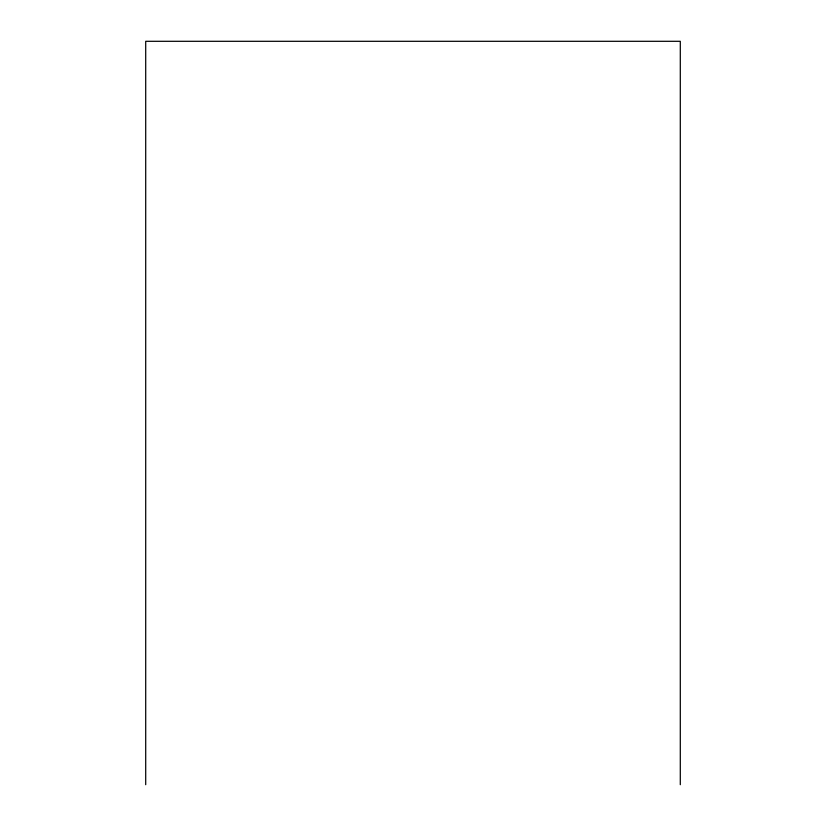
<?xml version="1.0" encoding="UTF-8"?>
<svg xmlns="http://www.w3.org/2000/svg" width="826" height="826" viewBox="0 0 826 826"><rect width="100%" height="100%" fill="white"/><g stroke="black" fill="none" stroke-linecap="round" stroke-linejoin="round"><path stroke-width="1.24" d="M680.294 784.7L680.294 41.3L145.706 41.3L145.706 784.7"/></g></svg>
